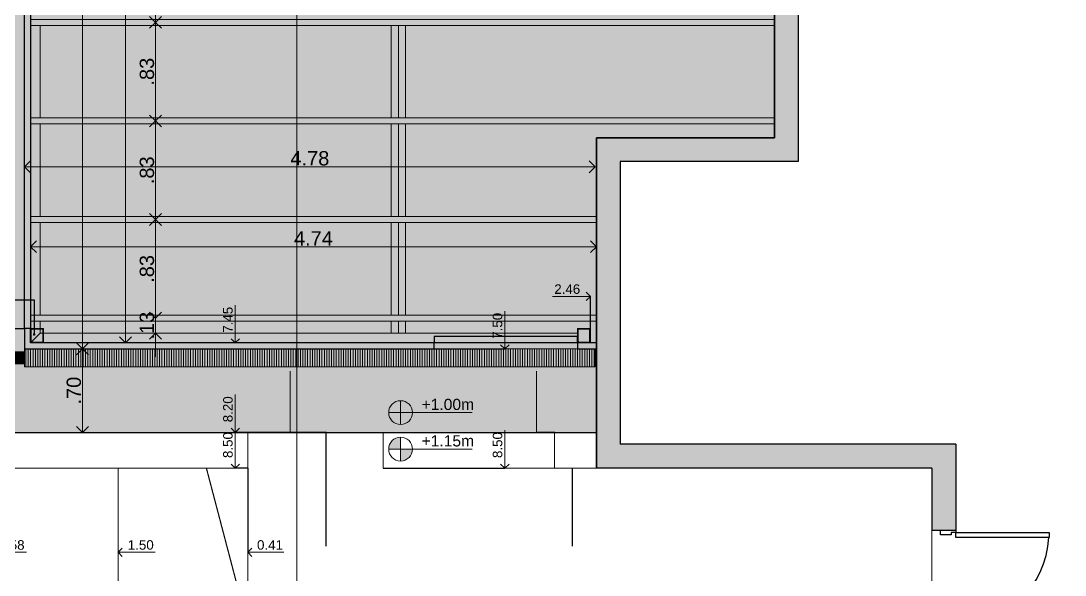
# Model space of a CAD drawing. Header units: millimetres. Extents: x 11902 to 12193, y 9935 to 10135.
# Drawn here: x 12140.09 to 12148.84, y 10037.51 to 10042.16 of the extents above; entities that cross this region are included whole.
import ezdxf

# ---------------------------------------------------------------- set-up
doc = ezdxf.new("R2010")
doc.units = ezdxf.units.MM
doc.linetypes.add('ACAD_ISO02W100', pattern=[15, 12, -3])
doc.linetypes.add('HIDDEN', pattern=[0.375, 0.25, -0.125])
doc.layers.get('Defpoints').update_dxf_attribs({"color": 254})
doc.layers.add('000-COTAS ACUMULADAS', color=7, linetype='Continuous', lineweight=9, true_color=0xd10a0d)
doc.layers.add('cotas', color=7, linetype='Continuous', lineweight=5, true_color=0x1755a1)
doc.layers.add('001-EJES REPLANTEO', color=20, linetype='Continuous', lineweight=18)
doc.layers.add('06-SOLADOS', color=252, linetype='Continuous', lineweight=25)
for name, color, linetype in [('01-MUROS', 7, 'Continuous'), ('02-CARPINTERÍAS', 62, 'Continuous'), ('03-PROYECCIONES', 14, 'Continuous')]:
    doc.layers.add(name, color=color, linetype=linetype)
doc.styles.add('COTAS', font='arial.ttf')
doc.styles.get("Standard").update_dxf_attribs({"font": 'arial.ttf'})
doc.dimstyles.new('ann linear', dxfattribs={"dimtxt": 0.12, "dimasz": 0.1, "dimexe": 0.01, "dimexo": 0.01, "dimgap": 0.01, "dimtad": 1, "dimzin": 4, "dimdsep": 46, "dimtxsty": 'Standard', "dimblk": 'OPEN90', "dimcen": 0.1, "dimse1": 1, "dimse2": 1, "dimclrd": 256, "dimclre": 1, "dimclrt": 256, "dimadec": 0, "dimazin": 0, "dimtfac": 1, "dimtix": 1, "dimtmove": 0, "dimatfit": 3, "dimldrblk": 'DOT', "dimfxl": 0, "dimtolj": 1, "dimtzin": 0, "dimlwd": -1, "dimarcsym": 0})
doc.dimstyles.new('Cotas 1 50', dxfattribs={"dimtxt": 0.08, "dimasz": 0.07, "dimexe": 0, "dimexo": 0, "dimgap": 0.02, "dimtad": 1, "dimjust": 2, "dimzin": 0, "dimdsep": 46, "dimtxsty": 'COTAS', "dimblk1": 'NONE', "dimblk2": 'OPEN90', "dimsah": 1, "dimcen": 0.1, "dimse1": 1, "dimsd1": 1, "dimclrd": 256, "dimclre": 252, "dimclrt": 256, "dimadec": 0, "dimazin": 0, "dimtfac": 1, "dimtix": 1, "dimtmove": 2, "dimatfit": 3, "dimldrblk": 'COTA', "dimfxl": 0, "dimtolj": 1, "dimtzin": 0, "dimlwd": -1, "dimarcsym": 0})

# ---------------------------------------------------------------- blocks, each defined once
blk = doc.blocks.new('_OPEN90')
at = {"color": 0, "linetype": 'ByBlock'}
for p, q in [((0, 0), (-1, 0)), ((-0.5, 0.5), (0, 0)), ((0, 0), (-0.5, -0.5))]:
    blk.add_line(p, q, dxfattribs=at)
blk = doc.blocks.new('*D265')
at = {"layer": 'cotas', "transparency": 16777216}
blk.add_line((12140.6057, 10045.8062), (12140.6057, 10039.5062), dxfattribs=at)
at = {"layer": 'Defpoints', "color": 0, "transparency": 16777216}
for p in [(12139.4005, 10045.9062), (12140.1205, 10039.4062), (12140.6057, 10039.4062)]:
    blk.add_point(p, dxfattribs=at)
at = {"layer": 'cotas', "transparency": 16777216, "xscale": 0.1, "yscale": 0.1, "zscale": 0.1}
for p, rotation in [((12140.6057, 10045.9062), 90), ((12140.6057, 10039.4062), 270)]:
    blk.add_blockref('_OPEN90', p, dxfattribs=dict(at, rotation=rotation))
at = {"layer": 'cotas', "transparency": 16777216, "insert": (12140.5344, 10042.6562), "char_height": 0.12, "attachment_point": 5, "rotation": 90}
blk.add_mtext('\\A1;6.50', dxfattribs=at)
blk = doc.blocks.new('_DOT')
at = {"color": 0, "linetype": 'ByBlock', "lineweight": -2}
blk.add_line((-0.5, 0), (-1, 0), dxfattribs=at)
at = {"color": 0, "linetype": 'ByBlock', "lineweight": -2, "const_width": 0.5}
blk.add_lwpolyline([(-0.25, 0, 1), (0.25, 0, 1)], format="xyb", close=True, dxfattribs=at)
blk = doc.blocks.new('*D266')
at = {"layer": 'cotas', "transparency": 16777216}
blk.add_line((12144.8005, 10040.9316), (12140.2205, 10040.9316), dxfattribs=at)
at = {"layer": 'Defpoints', "color": 0, "transparency": 16777216}
for p in [(12144.9005, 10041.1762), (12140.1205, 10040.9316), (12140.1205, 10040.9316)]:
    blk.add_point(p, dxfattribs=at)
at = {"layer": 'cotas', "transparency": 16777216, "xscale": 0.1, "yscale": 0.1, "zscale": 0.1, "rotation": 180}
blk.add_blockref('_OPEN90', (12140.1205, 10040.9316), dxfattribs=at)
at = {"layer": 'cotas', "transparency": 16777216, "xscale": 0.1, "yscale": 0.1, "zscale": 0.1}
blk.add_blockref('_OPEN90', (12144.9005, 10040.9316), dxfattribs=at)
at = {"layer": 'cotas', "transparency": 16777216, "insert": (12142.5105, 10041.0029), "char_height": 0.12, "attachment_point": 5}
blk.add_mtext('\\A1;4.78', dxfattribs=at)
blk = doc.blocks.new('*D268')
at = {"layer": 'cotas', "transparency": 16777216}
blk.add_line((12140.6057, 10039.3062), (12140.6057, 10038.8062), dxfattribs=at)
at = {"layer": 'Defpoints', "color": 0, "transparency": 16777216}
for p in [(12140.6057, 10039.4062), (12140.6057, 10038.7062), (12140.6057, 10038.7062)]:
    blk.add_point(p, dxfattribs=at)
at = {"layer": 'cotas', "transparency": 16777216, "xscale": 0.1, "yscale": 0.1, "zscale": 0.1}
for p, rotation in [((12140.6057, 10039.4062), 90), ((12140.6057, 10038.7062), 270)]:
    blk.add_blockref('_OPEN90', p, dxfattribs=dict(at, rotation=rotation))
at = {"layer": 'cotas', "transparency": 16777216, "insert": (12140.5344, 10039.0562), "char_height": 0.12, "attachment_point": 5, "rotation": 90}
blk.add_mtext('\\A1;.70', dxfattribs=at)
blk = doc.blocks.new('*D283')
at = {"layer": 'cotas', "transparency": 16777216}
blk.add_line((12141.2177, 10039.7632), (12141.2177, 10040.3898), dxfattribs=at)
at = {"layer": 'Defpoints', "color": 0, "transparency": 16777216}
for p in [(12140.1705, 10040.4898), (12141.2177, 10040.4898), (12140.1705, 10039.6632)]:
    blk.add_point(p, dxfattribs=at)
at = {"layer": 'cotas', "transparency": 16777216, "xscale": 0.1, "yscale": 0.1, "zscale": 0.1}
for p, rotation in [((12141.2177, 10040.4898), 90), ((12141.2177, 10039.6632), 270)]:
    blk.add_blockref('_OPEN90', p, dxfattribs=dict(at, rotation=rotation))
at = {"layer": 'cotas', "transparency": 16777216, "insert": (12141.1464, 10040.0765), "char_height": 0.12, "attachment_point": 5, "rotation": 90}
blk.add_mtext('\\A1;.83', dxfattribs=at)
blk = doc.blocks.new('*D284')
at = {"layer": 'cotas', "transparency": 16777216}
blk.add_line((12141.2177, 10040.5898), (12141.2177, 10041.2163), dxfattribs=at)
at = {"layer": 'Defpoints', "color": 0, "transparency": 16777216}
for p in [(12140.1705, 10041.3163), (12141.2177, 10041.3163), (12140.1705, 10040.4898)]:
    blk.add_point(p, dxfattribs=at)
at = {"layer": 'cotas', "transparency": 16777216, "xscale": 0.1, "yscale": 0.1, "zscale": 0.1}
for p, rotation in [((12141.2177, 10041.3163), 90), ((12141.2177, 10040.4898), 270)]:
    blk.add_blockref('_OPEN90', p, dxfattribs=dict(at, rotation=rotation))
at = {"layer": 'cotas', "transparency": 16777216, "insert": (12141.1464, 10040.9031), "char_height": 0.12, "attachment_point": 5, "rotation": 90}
blk.add_mtext('\\A1;.83', dxfattribs=at)
blk = doc.blocks.new('*D285')
at = {"layer": 'cotas', "transparency": 16777216}
blk.add_line((12141.2177, 10041.4163), (12141.2177, 10042.0429), dxfattribs=at)
at = {"layer": 'Defpoints', "color": 0, "transparency": 16777216}
for p in [(12140.1705, 10042.1429), (12141.2177, 10042.1429), (12140.1705, 10041.3163)]:
    blk.add_point(p, dxfattribs=at)
at = {"layer": 'cotas', "transparency": 16777216, "xscale": 0.1, "yscale": 0.1, "zscale": 0.1}
for p, rotation in [((12141.2177, 10042.1429), 90), ((12141.2177, 10041.3163), 270)]:
    blk.add_blockref('_OPEN90', p, dxfattribs=dict(at, rotation=rotation))
at = {"layer": 'cotas', "transparency": 16777216, "insert": (12141.1464, 10041.7296), "char_height": 0.12, "attachment_point": 5, "rotation": 90}
blk.add_mtext('\\A1;.83', dxfattribs=at)
blk = doc.blocks.new('*D286')
at = {"layer": 'cotas', "transparency": 16777216}
blk.add_line((12141.2177, 10042.2429), (12141.2177, 10042.8695), dxfattribs=at)
at = {"layer": 'Defpoints', "color": 0, "transparency": 16777216}
for p in [(12140.1705, 10042.9695), (12141.2177, 10042.9695), (12140.1705, 10042.1429)]:
    blk.add_point(p, dxfattribs=at)
at = {"layer": 'cotas', "transparency": 16777216, "xscale": 0.1, "yscale": 0.1, "zscale": 0.1}
for p, rotation in [((12141.2177, 10042.9695), 90), ((12141.2177, 10042.1429), 270)]:
    blk.add_blockref('_OPEN90', p, dxfattribs=dict(at, rotation=rotation))
at = {"layer": 'cotas', "transparency": 16777216, "insert": (12141.1464, 10042.5562), "char_height": 0.12, "attachment_point": 5, "rotation": 90}
blk.add_mtext('\\A1;.83', dxfattribs=at)
blk = doc.blocks.new('*D291')
at = {"layer": 'cotas', "transparency": 16777216}
for p, q in [((12141.2177, 10039.7632), (12141.2177, 10039.8632)), ((12141.2177, 10039.6632), (12141.2177, 10039.5382)), ((12141.2177, 10039.4382), (12141.2177, 10039.3382))]:
    blk.add_line(p, q, dxfattribs=at)
at = {"layer": 'Defpoints', "color": 0, "transparency": 16777216}
for p in [(12140.1705, 10039.6632), (12141.2177, 10039.5382), (12142.4005, 10039.5382)]:
    blk.add_point(p, dxfattribs=at)
at = {"layer": 'cotas', "transparency": 16777216, "xscale": 0.1, "yscale": 0.1, "zscale": 0.1}
for p, rotation in [((12141.2177, 10039.6632), 270), ((12141.2177, 10039.5382), 90)]:
    blk.add_blockref('_OPEN90', p, dxfattribs=dict(at, rotation=rotation))
at = {"layer": 'cotas', "transparency": 16777216, "insert": (12141.1464, 10039.6007), "char_height": 0.12, "attachment_point": 5, "rotation": 90}
blk.add_mtext('\\A1;.13', dxfattribs=at)
blk = doc.blocks.new('*D292')
at = {"layer": 'cotas', "transparency": 16777216}
blk.add_line((12140.966, 10039.5562), (12140.966, 10045.7562), dxfattribs=at)
at = {"layer": 'Defpoints', "color": 0, "transparency": 16777216}
for p in [(12140.966, 10045.8562), (12141.2177, 10045.8562), (12141.2177, 10039.4562)]:
    blk.add_point(p, dxfattribs=at)
at = {"layer": 'cotas', "transparency": 16777216, "xscale": 0.1, "yscale": 0.1, "zscale": 0.1}
for p, rotation in [((12140.966, 10045.8562), 90), ((12140.966, 10039.4562), 270)]:
    blk.add_blockref('_OPEN90', p, dxfattribs=dict(at, rotation=rotation))
at = {"layer": 'cotas', "transparency": 16777216, "insert": (12140.8948, 10042.6562), "char_height": 0.12, "attachment_point": 5, "rotation": 90}
blk.add_mtext('\\A1;6.40', dxfattribs=at)
blk = doc.blocks.new('*D272')
at = {"layer": '000-COTAS ACUMULADAS', "transparency": 16777216}
blk.add_line((12141.8855, 10039.5262), (12141.8855, 10039.7739), dxfattribs=at)
at = {"layer": '000-COTAS ACUMULADAS', "color": 252, "lineweight": -2, "transparency": 16777216}
blk.add_line((12142.4005, 10039.4562), (12141.8855, 10039.4562), dxfattribs=at)
at = {"layer": 'Defpoints', "color": 0, "transparency": 16777216}
for p in [(12142.4005, 10046.9062), (12141.8855, 10039.4562), (12142.4005, 10039.4562)]:
    blk.add_point(p, dxfattribs=at)
at = {"layer": '000-COTAS ACUMULADAS', "transparency": 16777216, "xscale": 0.07, "yscale": 0.07, "zscale": 0.07, "rotation": 270}
blk.add_blockref('_OPEN90', (12141.8855, 10039.4562), dxfattribs=at)
at = {"layer": '000-COTAS ACUMULADAS', "transparency": 16777216, "insert": (12141.8248, 10039.6501), "char_height": 0.08, "attachment_point": 5, "rotation": 90, "style": 'COTAS'}
blk.add_mtext('\\A1;7.45', dxfattribs=at)
blk = doc.blocks.new('_None')
blk = doc.blocks.new('COTA')
blk.add_line((-1, 0), (0, 0))
at = {"const_width": 0.065}
blk.add_lwpolyline([(0.14, 0.14), (0.28, 0.28), (0, 0), (-0.14, -0.14), (-0.28, -0.28)], dxfattribs=at)
blk = doc.blocks.new('*D273')
at = {"layer": '000-COTAS ACUMULADAS', "transparency": 16777216}
blk.add_line((12144.7905, 10039.8459), (12144.5414, 10039.8459), dxfattribs=at)
at = {"layer": '000-COTAS ACUMULADAS', "color": 252, "lineweight": -2, "transparency": 16777216}
blk.add_line((12144.8605, 10039.5762), (12144.8605, 10039.8459), dxfattribs=at)
at = {"layer": 'Defpoints', "color": 0, "transparency": 16777216}
for p in [(12144.8605, 10039.8459), (12142.4005, 10039.5382), (12144.8605, 10039.5762)]:
    blk.add_point(p, dxfattribs=at)
at = {"layer": '000-COTAS ACUMULADAS', "transparency": 16777216, "xscale": 0.07, "yscale": 0.07, "zscale": 0.07}
blk.add_blockref('_OPEN90', (12144.8605, 10039.8459), dxfattribs=at)
at = {"layer": '000-COTAS ACUMULADAS', "transparency": 16777216, "insert": (12144.666, 10039.9068), "char_height": 0.08, "attachment_point": 5, "style": 'COTAS'}
blk.add_mtext('\\A1;2.46', dxfattribs=at)
blk = doc.blocks.new('*D298')
at = {"layer": 'cotas', "transparency": 16777216}
blk.add_line((12140.2705, 10040.2626), (12144.8105, 10040.2626), dxfattribs=at)
at = {"layer": 'Defpoints', "color": 0, "transparency": 16777216}
for p in [(12144.9105, 10040.2626), (12140.1705, 10039.6882), (12144.9105, 10039.6882)]:
    blk.add_point(p, dxfattribs=at)
at = {"layer": 'cotas', "transparency": 16777216, "xscale": 0.1, "yscale": 0.1, "zscale": 0.1, "rotation": 180}
blk.add_blockref('_OPEN90', (12140.1705, 10040.2626), dxfattribs=at)
at = {"layer": 'cotas', "transparency": 16777216, "xscale": 0.1, "yscale": 0.1, "zscale": 0.1}
blk.add_blockref('_OPEN90', (12144.9105, 10040.2626), dxfattribs=at)
at = {"layer": 'cotas', "transparency": 16777216, "insert": (12142.5405, 10040.3326), "char_height": 0.12, "attachment_point": 5}
blk.add_mtext('\\A1;4.74', dxfattribs=at)
blk = doc.blocks.new('*D302')
at = {"layer": '000-COTAS ACUMULADAS', "transparency": 16777216}
blk.add_line((12141.8855, 10038.7762), (12141.8855, 10039.0238), dxfattribs=at)
at = {"layer": '000-COTAS ACUMULADAS', "color": 252, "lineweight": -2, "transparency": 16777216}
blk.add_line((12142.4005, 10038.7062), (12141.8855, 10038.7062), dxfattribs=at)
at = {"layer": 'Defpoints', "color": 0, "transparency": 16777216}
for p in [(12142.4005, 10046.9062), (12141.8855, 10038.7062), (12142.4005, 10038.7062)]:
    blk.add_point(p, dxfattribs=at)
at = {"layer": '000-COTAS ACUMULADAS', "transparency": 16777216, "xscale": 0.07, "yscale": 0.07, "zscale": 0.07, "rotation": 270}
blk.add_blockref('_OPEN90', (12141.8855, 10038.7062), dxfattribs=at)
at = {"layer": '000-COTAS ACUMULADAS', "transparency": 16777216, "insert": (12141.8246, 10038.9), "char_height": 0.08, "attachment_point": 5, "rotation": 90, "style": 'COTAS'}
blk.add_mtext('\\A1;8.20', dxfattribs=at)
blk = doc.blocks.new('*D303')
at = {"layer": '000-COTAS ACUMULADAS', "transparency": 16777216}
blk.add_line((12141.8855, 10038.4762), (12141.8855, 10038.7238), dxfattribs=at)
at = {"layer": '000-COTAS ACUMULADAS', "color": 252, "lineweight": -2, "transparency": 16777216}
blk.add_line((12141.9905, 10038.4062), (12141.8855, 10038.4062), dxfattribs=at)
at = {"layer": 'Defpoints', "color": 0, "transparency": 16777216}
for p in [(12142.4005, 10046.9062), (12141.8855, 10038.4062), (12141.9905, 10038.4062)]:
    blk.add_point(p, dxfattribs=at)
at = {"layer": '000-COTAS ACUMULADAS', "transparency": 16777216, "xscale": 0.07, "yscale": 0.07, "zscale": 0.07, "rotation": 270}
blk.add_blockref('_OPEN90', (12141.8855, 10038.4062), dxfattribs=at)
at = {"layer": '000-COTAS ACUMULADAS', "transparency": 16777216, "insert": (12141.8246, 10038.6), "char_height": 0.08, "attachment_point": 5, "rotation": 90, "style": 'COTAS'}
blk.add_mtext('\\A1;8.50', dxfattribs=at)
blk = doc.blocks.new('*D304')
at = {"layer": '000-COTAS ACUMULADAS', "transparency": 16777216}
blk.add_line((12141.8855, 10035.8362), (12141.8855, 10036.1383), dxfattribs=at)
at = {"layer": '000-COTAS ACUMULADAS', "color": 252, "lineweight": -2, "transparency": 16777216}
blk.add_line((12141.9905, 10035.7662), (12141.8855, 10035.7662), dxfattribs=at)
at = {"layer": 'Defpoints', "color": 0, "transparency": 16777216}
for p in [(12142.4005, 10046.9062), (12141.8855, 10035.7662), (12141.9905, 10035.7662)]:
    blk.add_point(p, dxfattribs=at)
at = {"layer": '000-COTAS ACUMULADAS', "transparency": 16777216, "xscale": 0.07, "yscale": 0.07, "zscale": 0.07, "rotation": 270}
blk.add_blockref('_OPEN90', (12141.8855, 10035.7662), dxfattribs=at)
at = {"layer": '000-COTAS ACUMULADAS', "transparency": 16777216, "insert": (12141.8253, 10035.9872), "char_height": 0.08, "attachment_point": 5, "rotation": 90, "style": 'COTAS'}
blk.add_mtext('\\A1;11.14', dxfattribs=at)
blk = doc.blocks.new('*D305')
at = {"layer": '000-COTAS ACUMULADAS', "color": 252, "lineweight": -2, "transparency": 16777216}
blk.add_line((12141.9905, 10038.4062), (12141.9905, 10037.7013), dxfattribs=at)
at = {"layer": '000-COTAS ACUMULADAS', "transparency": 16777216}
blk.add_line((12142.0605, 10037.7013), (12142.2929, 10037.7013), dxfattribs=at)
at = {"layer": 'Defpoints', "color": 0, "transparency": 16777216}
for p in [(12141.9905, 10038.4062), (12142.4005, 10038.4062), (12141.9905, 10037.7013)]:
    blk.add_point(p, dxfattribs=at)
at = {"layer": '000-COTAS ACUMULADAS', "transparency": 16777216, "xscale": 0.07, "yscale": 0.07, "zscale": 0.07, "rotation": 180}
blk.add_blockref('_OPEN90', (12141.9905, 10037.7013), dxfattribs=at)
at = {"layer": '000-COTAS ACUMULADAS', "transparency": 16777216, "insert": (12142.1767, 10037.7622), "char_height": 0.08, "attachment_point": 5, "style": 'COTAS'}
blk.add_mtext('\\A1;0.41', dxfattribs=at)
blk = doc.blocks.new('*D306')
at = {"layer": '000-COTAS ACUMULADAS', "transparency": 16777216}
blk.add_line((12140.9743, 10037.7013), (12141.2143, 10037.7013), dxfattribs=at)
at = {"layer": 'Defpoints', "color": 0, "transparency": 16777216}
for p in [(12140.9043, 10037.7013), (12140.9043, 10037.7013), (12142.4005, 10037.7013)]:
    blk.add_point(p, dxfattribs=at)
at = {"layer": '000-COTAS ACUMULADAS', "transparency": 16777216, "xscale": 0.07, "yscale": 0.07, "zscale": 0.07, "rotation": 180}
blk.add_blockref('_OPEN90', (12140.9043, 10037.7013), dxfattribs=at)
at = {"layer": '000-COTAS ACUMULADAS', "transparency": 16777216, "insert": (12141.0943, 10037.7622), "char_height": 0.08, "attachment_point": 5, "style": 'COTAS'}
blk.add_mtext('\\A1;1.50', dxfattribs=at)
blk = doc.blocks.new('*D307')
at = {"layer": '000-COTAS ACUMULADAS', "transparency": 16777216}
blk.add_line((12139.8881, 10037.7013), (12140.1375, 10037.7013), dxfattribs=at)
at = {"layer": 'Defpoints', "color": 0, "transparency": 16777216}
for p in [(12139.8181, 10037.7013), (12139.8181, 10037.7013), (12142.4005, 10037.7013)]:
    blk.add_point(p, dxfattribs=at)
at = {"layer": '000-COTAS ACUMULADAS', "transparency": 16777216, "xscale": 0.07, "yscale": 0.07, "zscale": 0.07, "rotation": 180}
blk.add_blockref('_OPEN90', (12139.8181, 10037.7013), dxfattribs=at)
at = {"layer": '000-COTAS ACUMULADAS', "transparency": 16777216, "insert": (12140.0128, 10037.7622), "char_height": 0.08, "attachment_point": 5, "style": 'COTAS'}
blk.add_mtext('\\A1;2.58', dxfattribs=at)
blk = doc.blocks.new('*D308')
at = {"layer": '000-COTAS ACUMULADAS', "transparency": 16777216}
blk.add_line((12138.8019, 10037.7013), (12139.0497, 10037.7013), dxfattribs=at)
at = {"layer": 'Defpoints', "color": 0, "transparency": 16777216}
for p in [(12138.7319, 10037.7013), (12138.7319, 10037.7013), (12142.4005, 10037.7013)]:
    blk.add_point(p, dxfattribs=at)
at = {"layer": '000-COTAS ACUMULADAS', "transparency": 16777216, "xscale": 0.07, "yscale": 0.07, "zscale": 0.07, "rotation": 180}
blk.add_blockref('_OPEN90', (12138.7319, 10037.7013), dxfattribs=at)
at = {"layer": '000-COTAS ACUMULADAS', "transparency": 16777216, "insert": (12138.9258, 10037.7622), "char_height": 0.08, "attachment_point": 5, "style": 'COTAS'}
blk.add_mtext('\\A1;3.67', dxfattribs=at)
blk = doc.blocks.new('*D309')
at = {"layer": '000-COTAS ACUMULADAS', "transparency": 16777216}
blk.add_line((12137.7157, 10037.7013), (12137.9664, 10037.7013), dxfattribs=at)
at = {"layer": 'Defpoints', "color": 0, "transparency": 16777216}
for p in [(12137.6457, 10037.7013), (12137.6457, 10037.7013), (12141.9905, 10037.7013)]:
    blk.add_point(p, dxfattribs=at)
at = {"layer": '000-COTAS ACUMULADAS', "transparency": 16777216, "xscale": 0.07, "yscale": 0.07, "zscale": 0.07, "rotation": 180}
blk.add_blockref('_OPEN90', (12137.6457, 10037.7013), dxfattribs=at)
at = {"layer": '000-COTAS ACUMULADAS', "transparency": 16777216, "insert": (12137.8411, 10037.7622), "char_height": 0.08, "attachment_point": 5, "style": 'COTAS'}
blk.add_mtext('\\A1;4.34', dxfattribs=at)
blk = doc.blocks.new('*D310')
at = {"layer": '000-COTAS ACUMULADAS', "transparency": 16777216}
blk.add_line((12136.6295, 10037.7013), (12136.8773, 10037.7013), dxfattribs=at)
at = {"layer": 'Defpoints', "color": 0, "transparency": 16777216}
for p in [(12136.5595, 10037.7013), (12136.5595, 10037.7013), (12141.9905, 10037.7013)]:
    blk.add_point(p, dxfattribs=at)
at = {"layer": '000-COTAS ACUMULADAS', "transparency": 16777216, "xscale": 0.07, "yscale": 0.07, "zscale": 0.07, "rotation": 180}
blk.add_blockref('_OPEN90', (12136.5595, 10037.7013), dxfattribs=at)
at = {"layer": '000-COTAS ACUMULADAS', "transparency": 16777216, "insert": (12136.7534, 10037.7622), "char_height": 0.08, "attachment_point": 5, "style": 'COTAS'}
blk.add_mtext('\\A1;5.43', dxfattribs=at)
blk = doc.blocks.new('*D311')
at = {"layer": '000-COTAS ACUMULADAS', "transparency": 16777216}
blk.add_line((12135.5433, 10037.7013), (12135.7916, 10037.7013), dxfattribs=at)
at = {"layer": 'Defpoints', "color": 0, "transparency": 16777216}
for p in [(12135.4733, 10037.7013), (12135.4733, 10037.7013), (12142.4005, 10037.7013)]:
    blk.add_point(p, dxfattribs=at)
at = {"layer": '000-COTAS ACUMULADAS', "transparency": 16777216, "xscale": 0.07, "yscale": 0.07, "zscale": 0.07, "rotation": 180}
blk.add_blockref('_OPEN90', (12135.4733, 10037.7013), dxfattribs=at)
at = {"layer": '000-COTAS ACUMULADAS', "transparency": 16777216, "insert": (12135.6675, 10037.7622), "char_height": 0.08, "attachment_point": 5, "style": 'COTAS'}
blk.add_mtext('\\A1;6.93', dxfattribs=at)
blk = doc.blocks.new('*D312')
at = {"layer": '000-COTAS ACUMULADAS', "transparency": 16777216}
blk.add_line((12134.4571, 10037.7013), (12134.6896, 10037.7013), dxfattribs=at)
at = {"layer": 'Defpoints', "color": 0, "transparency": 16777216}
for p in [(12134.3871, 10037.7013), (12134.3871, 10037.7013), (12142.4005, 10037.7013)]:
    blk.add_point(p, dxfattribs=at)
at = {"layer": '000-COTAS ACUMULADAS', "transparency": 16777216, "xscale": 0.07, "yscale": 0.07, "zscale": 0.07, "rotation": 180}
blk.add_blockref('_OPEN90', (12134.3871, 10037.7013), dxfattribs=at)
at = {"layer": '000-COTAS ACUMULADAS', "transparency": 16777216, "insert": (12134.5734, 10037.7622), "char_height": 0.08, "attachment_point": 5, "style": 'COTAS'}
blk.add_mtext('\\A1;8.01', dxfattribs=at)
blk = doc.blocks.new('*D313')
at = {"layer": '000-COTAS ACUMULADAS', "transparency": 16777216}
blk.add_line((12144.1433, 10038.4762), (12144.1433, 10038.7238), dxfattribs=at)
at = {"layer": '000-COTAS ACUMULADAS', "color": 252, "lineweight": -2, "transparency": 16777216}
blk.add_line((12143.1255, 10038.4062), (12144.1433, 10038.4062), dxfattribs=at)
at = {"layer": 'Defpoints', "color": 0, "transparency": 16777216}
for p in [(12142.4005, 10046.9062), (12143.1255, 10038.4062), (12144.1433, 10038.4062)]:
    blk.add_point(p, dxfattribs=at)
at = {"layer": '000-COTAS ACUMULADAS', "transparency": 16777216, "xscale": 0.07, "yscale": 0.07, "zscale": 0.07, "rotation": 270}
blk.add_blockref('_OPEN90', (12144.1433, 10038.4062), dxfattribs=at)
at = {"layer": '000-COTAS ACUMULADAS', "transparency": 16777216, "insert": (12144.0825, 10038.6), "char_height": 0.08, "attachment_point": 5, "rotation": 90, "style": 'COTAS'}
blk.add_mtext('\\A1;8.50', dxfattribs=at)
blk = doc.blocks.new('*D274')
at = {"layer": '000-COTAS ACUMULADAS', "transparency": 16777216}
blk.add_line((12144.1433, 10039.4762), (12144.1433, 10039.7231), dxfattribs=at)
at = {"layer": '000-COTAS ACUMULADAS', "color": 252, "lineweight": -2, "transparency": 16777216}
blk.add_line((12142.4005, 10039.4062), (12144.1433, 10039.4062), dxfattribs=at)
at = {"layer": 'Defpoints', "color": 0, "transparency": 16777216}
for p in [(12142.4005, 10046.9062), (12142.4005, 10039.4062), (12144.1433, 10039.4062)]:
    blk.add_point(p, dxfattribs=at)
at = {"layer": '000-COTAS ACUMULADAS', "transparency": 16777216, "xscale": 0.07, "yscale": 0.07, "zscale": 0.07, "rotation": 270}
blk.add_blockref('_OPEN90', (12144.1433, 10039.4062), dxfattribs=at)
at = {"layer": '000-COTAS ACUMULADAS', "transparency": 16777216, "insert": (12144.0825, 10039.5996), "char_height": 0.08, "attachment_point": 5, "rotation": 90, "style": 'COTAS'}
blk.add_mtext('\\A1;7.50', dxfattribs=at)
blk = doc.blocks.new('perfil UPN')
at = {"lineweight": 0}
for p, q in [((11748.8783, 10039.802), (11748.8783, 10039.8046)), ((11748.8783, 10039.8046), (11748.9333, 10039.8046)), ((11748.9333, 10039.8046), (11748.9333, 10039.6846)), ((11748.9203, 10039.7977), (11748.8814, 10039.7988)), ((11748.9263, 10039.7915), (11748.9263, 10039.6979)), ((11748.8783, 10039.6846), (11748.8783, 10039.6873)), ((11748.9333, 10039.6846), (11748.8783, 10039.6846)), ((11748.8814, 10039.6905), (11748.9202, 10039.6915))]:
    blk.add_line(p, q, dxfattribs=at)
for centre, radius, start, end in [((11748.8816, 10039.802), 0.00321, 180, 267.65726), ((11748.9201, 10039.7914), 0.00628, 359.44336, 89.00754), ((11748.8816, 10039.6873), 0.00321, 92.34274, 180), ((11748.9199, 10039.6979), 0.00643, 272.34274, 0)]:
    blk.add_arc(centre, radius, start, end, dxfattribs=at)

msp = doc.modelspace()

# ---------------------------------------------------------------- hatches: boundary and pattern name
at = {"layer": '01-MUROS'}
h = msp.add_hatch(color=253, dxfattribs=at)
h.dxf.hatch_style = 1
h.paths.add_polyline_path([(12149.9905, 10032.0062), (12149.9905, 10031.8762), (12149.9905, 10031.8062), (12160.7733, 10031.8062), (12160.7733, 10032.0062), (12160.7733, 10033.3562), (12160.6133, 10033.3562), (12160.6133, 10032.7562), (12160.4933, 10032.7562), (12160.4933, 10032.0062), (12158.6833, 10032.0062), (12158.6833, 10032.7562), (12158.5633, 10032.7562), (12158.5633, 10032.0062), (12157.6633, 10032.0062), (12157.6633, 10032.6062), (12157.4633, 10032.6062), (12157.4633, 10032.0062)])
h.paths.add_polyline_path([(12156.9633, 10035.9862), (12156.9633, 10036.5912), (12156.7633, 10036.5912), (12156.7633, 10035.7862), (12157.4633, 10035.7862), (12157.4633, 10035.1562), (12157.6633, 10035.1562), (12157.6633, 10035.9862)])
h.paths.add_polyline_path([(12156.7633, 10039.0562), (12156.7633, 10038.1912), (12156.9633, 10038.1912), (12156.9633, 10038.8562), (12157.6633, 10038.8562), (12157.6633, 10039.7137), (12157.4633, 10039.7137), (12157.4633, 10039.0562)])
h.paths.add_polyline_path([(12157.4633, 10042.9387), (12157.4633, 10041.5637), (12157.6633, 10041.5637), (12157.6633, 10042.2512), (12157.6633, 10042.9387)])
h.paths.add_polyline_path([(12154.8819, 10045.9062), (12154.8819, 10045.7062), (12157.4633, 10045.7062), (12157.4633, 10044.7887), (12157.6633, 10044.7887), (12157.6633, 10045.7062), (12158.0633, 10045.7062), (12158.0633, 10045.9062)])
h.paths.add_polyline_path([(12160.4933, 10039.0662), (12160.4933, 10038.8262), (12160.7533, 10038.8262), (12160.7533, 10039.0662)])
h.paths.add_polyline_path([(12160.4933, 10035.9062), (12160.4933, 10035.6662), (12160.7533, 10035.6662), (12160.7533, 10035.9062)])
h.paths.add_polyline_path([(12160.5133, 10045.9062), (12160.2333, 10045.9062), (12160.2333, 10045.7062), (12160.4933, 10045.7062), (12160.4933, 10045.6662), (12160.7533, 10045.6662), (12160.7533, 10045.9062)])
h.paths.add_polyline_path([(12151.5819, 10045.9062), (12151.5819, 10045.7062), (12152.8819, 10045.7062), (12152.8819, 10045.9062)])
h.paths.add_polyline_path([(12146.4005, 10045.9062), (12146.4005, 10044.5412), (12146.6005, 10044.5412), (12146.6005, 10045.7062), (12149.5819, 10045.7062), (12149.5819, 10045.9062)])
h.paths.add_polyline_path([(12146.4005, 10042.5412), (12146.4005, 10041.1762), (12144.9105, 10041.1762), (12144.9105, 10038.4062), (12147.7205, 10038.4062), (12147.7205, 10037.8862), (12147.9205, 10037.8862), (12147.9205, 10038.6062), (12145.1105, 10038.6062), (12145.1105, 10040.9762), (12146.6005, 10040.9762), (12146.6005, 10042.5412)])
h.paths.add_polyline_path([(12143.1905, 10035.7662), (12143.1905, 10034.7862), (12143.3905, 10034.7862), (12143.3905, 10035.5662), (12147.9205, 10035.5662), (12147.9205, 10036.2862), (12147.7205, 10036.2862), (12147.7205, 10035.7662)])
h.paths.add_polyline_path([(12143.3905, 10032.0062), (12143.3905, 10032.7862), (12143.1905, 10032.7862), (12143.1905, 10031.8062), (12149.1905, 10031.8062), (12149.1905, 10032.0062)])
at = {"layer": '01-MUROS', "lineweight": 9, "true_color": 0xcbb752, "transparency": 33554687}
h = msp.add_hatch(dxfattribs=at)
h.set_pattern_fill('_USER', color=43, scale=0.02, angle=450, pattern_type=0)
h.set_pattern_definition([(90, (259.55206, 109.36822), (-0.02, 0), [])])
h.paths.add_polyline_path([(12140.1205, 10039.2562), (12144.9005, 10039.2562), (12144.9005, 10039.4062), (12140.1205, 10039.4062)])
at = {"layer": '02-CARPINTERÍAS', "transparency": 33554503}
h = msp.add_hatch(color=6, dxfattribs=at)
h.dxf.hatch_style = 1
h.paths.add_polyline_path([(12146.4005, 10045.9062), (12133.2105, 10045.9062), (12133.2105, 10038.7062), (12144.9105, 10038.7062), (12144.9105, 10041.1762), (12146.4005, 10041.1762)])
at = {"layer": '02-CARPINTERÍAS'}
h = msp.add_hatch(color=253, dxfattribs=at)
h.dxf.hatch_style = 1
h.paths.add_polyline_path([(12140.1705, 10045.7362), (12140.1705, 10039.5762), (12140.1205, 10039.5762), (12140.1205, 10045.7362)])
h.paths.add_polyline_path([(12140.1205, 10039.4062), (12143.5505, 10039.4062), (12143.5505, 10039.4562), (12140.1705, 10039.4562), (12140.1705, 10039.5762), (12140.1205, 10039.5762)])
h.paths.add_polyline_path([(12143.5505, 10039.51), (12143.5505, 10039.46), (12144.7505, 10039.46), (12144.7505, 10039.51)])
h.paths.add_polyline_path([(12144.7505, 10039.4562), (12144.7505, 10039.4062), (12144.9105, 10039.4062), (12144.9105, 10039.4562)])
h.paths.add_polyline_path([(12140.1205, 10045.9062), (12146.4005, 10045.9062), (12146.4005, 10045.8562), (12140.1705, 10045.8562), (12140.1705, 10045.7362), (12140.1205, 10045.7362)])
at = {"layer": 'cotas'}
h = msp.add_hatch(color=256, dxfattribs=at)
h.dxf.hatch_style = 1
h.paths.add_polyline_path([(12143.2707, 10038.972, 0.414214), (12143.1707, 10038.872), (12143.2707, 10038.872)])
h.paths.add_polyline_path([(12143.2707, 10038.872), (12143.2707, 10038.772, 0.414214), (12143.3707, 10038.872)])
h = msp.add_hatch(color=256, dxfattribs=at)
h.dxf.hatch_style = 1
h.paths.add_polyline_path([(12143.2707, 10038.6662, 0.414214), (12143.1707, 10038.5662), (12143.2707, 10038.5662)])
h.paths.add_polyline_path([(12143.2707, 10038.5662), (12143.2707, 10038.4662, 0.414214), (12143.3707, 10038.5662)])

# ---------------------------------------------------------------- linework, layer by layer
at = {"lineweight": 0}
for p, q in [((12140.1705, 10045.7562), (12140.1705, 10039.5562)), ((12140.2525, 10042.1179), (12140.2525, 10041.3413)), ((12143.1915, 10042.1179), (12143.1915, 10041.3413)), ((12143.2515, 10042.1179), (12143.2515, 10041.3413)), ((12143.3115, 10042.1179), (12143.3115, 10041.3413)), ((12140.2525, 10041.2913), (12140.2525, 10040.5148)), ((12143.1915, 10041.2913), (12143.1915, 10040.5148)), ((12143.2515, 10041.2913), (12143.2515, 10040.5148)), ((12143.3115, 10041.2913), (12143.3115, 10040.5148)), ((12140.2525, 10040.4648), (12140.2525, 10039.6882)), ((12143.1915, 10040.4648), (12143.1915, 10039.6882)), ((12143.2515, 10040.4648), (12143.2515, 10039.6882)), ((12143.3115, 10040.4648), (12143.3115, 10039.6882)), ((12140.2525, 10039.6382), (12140.2525, 10039.5382)), ((12143.1915, 10039.6382), (12143.1915, 10039.5382)), ((12143.2515, 10039.6382), (12143.2515, 10039.5382)), ((12143.3115, 10039.6382), (12143.3115, 10039.5382)), ((12140.2525, 10039.5382), (12140.1705, 10039.4562)), ((12140.2525, 10039.5382), (12144.7505, 10039.5382))]:
    msp.add_line(p, q, dxfattribs=at)
msp.add_line((12140.2016, 10039.8182), (12140.2016, 10039.5276))
for points in [[(12140.1705, 10042.1679), (12140.1705, 10042.1179), (12146.4005, 10042.1179), (12146.4005, 10042.1679)], [(12140.1705, 10041.3413), (12140.1705, 10041.2913), (12146.4005, 10041.2913), (12146.4005, 10041.3413)], [(12140.1705, 10040.5148), (12140.1705, 10040.4648), (12144.9105, 10040.4648), (12144.9105, 10040.5148)], [(12140.1705, 10039.6882), (12140.1705, 10039.6382), (12144.9105, 10039.6382), (12144.9105, 10039.6882)]]:
    msp.add_lwpolyline(points, close=True, dxfattribs=at)
msp.add_lwpolyline([(12139.4686, 10039.8182), (12140.2016, 10039.8182)])
at = {"const_width": 0.0109}
msp.add_lwpolyline([(12140.207, 10039.5276, 1), (12140.1962, 10039.5276, 1)], format="xyb", close=True, dxfattribs=at)
at = {"color": 43, "lineweight": 9, "true_color": 0xcbb752}
msp.add_lwpolyline([(12140.1205, 10039.2562), (12144.9005, 10039.2562), (12144.9005, 10039.4062), (12140.1205, 10039.4062)], close=True, dxfattribs=at)
at = {"layer": '001-EJES REPLANTEO'}
msp.add_line((12142.4005, 10048.7041), (12142.4005, 10034.5733), dxfattribs=at)
at = {"layer": '01-MUROS'}
for p, q in [((12146.4005, 10042.5412), (12146.4005, 10041.1762)), ((12146.6005, 10042.5412), (12146.6005, 10040.9762)), ((12146.4005, 10041.1762), (12144.9105, 10041.1762)), ((12144.9105, 10041.1762), (12144.9105, 10038.4062)), ((12146.6005, 10040.9762), (12145.1105, 10040.9762)), ((12145.1105, 10040.9762), (12145.1105, 10038.6062)), ((12144.9105, 10038.4062), (12144.9105, 10039.4062)), ((12147.9205, 10038.6062), (12145.1105, 10038.6062)), ((12147.9205, 10038.6062), (12147.9205, 10037.8862)), ((12147.7205, 10038.4062), (12144.9105, 10038.4062)), ((12147.7205, 10038.4062), (12147.7205, 10037.8862)), ((12147.7205, 10037.8862), (12147.9205, 10037.8862))]:
    msp.add_line(p, q, dxfattribs=at)
at = {"layer": '01-MUROS', "color": 43, "linetype": 'HIDDEN', "lineweight": 9, "true_color": 0xcbb752, "transparency": 33554687, "const_width": 0.11}
msp.add_lwpolyline([(12140.1205, 10039.3312), (12133.0105, 10039.3312)], dxfattribs=at)
at = {"layer": '01-MUROS', "const_width": 0.01}
for points in [[(12142.3455, 10039.2194), (12142.3455, 10038.7062), (12142.6455, 10038.7062), (12142.6455, 10038.7062), (12142.6455, 10038.7062), (12142.6455, 10037.7503)], [(12144.4091, 10039.2194), (12144.4091, 10038.7062), (12144.5591, 10038.7062), (12144.5591, 10038.4062), (12144.7091, 10038.4062), (12144.7091, 10037.7503)]]:
    msp.add_lwpolyline(points, dxfattribs=at)
at = {"layer": '02-CARPINTERÍAS'}
for points in [[(12146.4005, 10045.9062), (12133.2105, 10045.9062), (12133.2105, 10038.7062), (12144.9105, 10038.7062), (12144.9105, 10041.1762), (12146.4005, 10041.1762)], [(12140.1705, 10045.7362), (12140.1705, 10039.5762), (12140.1205, 10039.5762), (12140.1205, 10045.7362)], [(12143.5505, 10039.51), (12143.5505, 10039.46), (12144.7505, 10039.46), (12144.7505, 10039.51)], [(12144.7505, 10039.4562), (12144.7505, 10039.4062), (12144.9105, 10039.4062), (12144.9105, 10039.4562)], [(12147.8805, 10037.8462), (12147.7905, 10037.8462), (12147.7905, 10037.8862), (12147.9205, 10037.8862), (12147.9205, 10037.8662), (12147.8805, 10037.8662)], [(12148.7005, 10037.8662), (12148.7005, 10037.8262), (12147.9205, 10037.8262), (12147.9205, 10037.8662)]]:
    msp.add_lwpolyline(points, close=True, dxfattribs=at)
msp.add_lwpolyline([(12140.1205, 10039.4062), (12140.1205, 10039.4062), (12143.5505, 10039.4062), (12143.5505, 10039.4562), (12140.1705, 10039.4562), (12140.1705, 10039.5762), (12140.1205, 10039.5762), (12140.1205, 10039.4062)], dxfattribs=at)
msp.add_arc((12147.9205, 10037.8662), 0.78, 270, 357.06047, dxfattribs=at)
at = {"layer": '03-PROYECCIONES', "color": 43, "lineweight": 9, "ltscale": 0.01, "true_color": 0xcbb752}
msp.add_line((12141.9905, 10039.4062), (12144.9005, 10039.4062), dxfattribs=at)
at = {"layer": '03-PROYECCIONES', "linetype": 'ACAD_ISO02W100', "ltscale": 0.01}
msp.add_lwpolyline([(12137.3705, 10045.7362), (12137.3705, 10039.5762), (12140.1205, 10039.5762), (12140.1205, 10045.7362)], close=True, dxfattribs=at)
at = {"layer": '06-SOLADOS', "lineweight": 5}
for p, q in [((12144.9105, 10038.7062), (12133.2105, 10038.7062)), ((12141.9905, 10038.4062), (12141.9905, 10038.7062)), ((12143.1255, 10038.7062), (12143.1255, 10038.4062)), ((12141.9905, 10038.4062), (12133.2105, 10038.4062)), ((12140.9043, 10038.4062), (12140.9043, 10035.7662)), ((12141.9905, 10038.4062), (12141.9905, 10035.7662)), ((12144.9105, 10038.4062), (12143.1255, 10038.4062)), ((12147.7205, 10037.8862), (12147.7205, 10036.2862))]:
    msp.add_line(p, q, dxfattribs=at)
at = {"layer": 'cotas'}
for p, q in [((12143.2707, 10038.972), (12143.2707, 10038.772)), ((12143.1707, 10038.872), (12143.8707, 10038.872)), ((12143.2707, 10038.6662), (12143.2707, 10038.4662)), ((12143.1707, 10038.5662), (12143.8707, 10038.5662))]:
    msp.add_line(p, q, dxfattribs=at)
at = {"layer": 'cotas', "const_width": 0.01}
msp.add_lwpolyline([(12134.3871, 10037.0862), (12141.9905, 10037.0862), (12141.6441, 10038.4062)], dxfattribs=at)
at = {"layer": 'cotas'}
for centre in [(12143.2707, 10038.872), (12143.2707, 10038.5662)]:
    msp.add_circle(centre, 0.1, dxfattribs=at)

# ---------------------------------------------------------------- block references
at = {"xscale": -1}
for p in [(23889.1039, -0.2284), (23893.6839, -0.2284)]:
    msp.add_blockref('perfil UPN', p, dxfattribs=at)
for p in [(391.3472, -0.2284), (395.9272, -0.2284)]:
    msp.add_blockref('perfil UPN', p)

# ---------------------------------------------------------------- texts
at = {"layer": 'cotas', "char_height": 0.09375, "attachment_point": 1}
for s, insert in [('+1.00m', (12143.4457, 10038.9877)), ('+1.15m', (12143.4457, 10038.682))]:
    msp.add_mtext_dynamic_manual_height_columns(s, width=1.470858, gutter_width=12.5, heights=[0], dxfattribs=dict(at, insert=insert))

# ---------------------------------------------------------------- dimensions: what is measured, and where the dimension line sits
at = {"layer": '000-COTAS ACUMULADAS'}
for base, p2, picture, middle in [((12141.8855, 10038.7062), (12142.4005, 10038.7062), '*D302', (12141.8246, 10038.9)), ((12141.8855, 10038.4062), (12141.9905, 10038.4062), '*D303', (12141.8246, 10038.6)), ((12141.8855, 10039.4562), (12142.4005, 10039.4562), '*D272', (12141.8248, 10039.6501)), ((12141.8855, 10035.7662), (12141.9905, 10035.7662), '*D304', (12141.8253, 10035.9872)), ((12144.1433, 10038.4062), (12143.1255, 10038.4062), '*D313', (12144.0825, 10038.6)), ((12144.1433, 10039.4062), (12142.4005, 10039.4062), '*D274', (12144.0825, 10039.5996))]:
    dim = msp.add_linear_dim(base=base, p1=(12142.4005, 10046.9062), p2=p2, angle=90, dimstyle='Cotas 1 50', dxfattribs=at)
    dim.commit()
    dim.dimension.update_dxf_attribs({"geometry": picture, "text_midpoint": middle})
for base, p1, p2, picture, middle in [((12144.8605, 10039.8459), (12142.4005, 10039.5382), (12144.8605, 10039.5762), '*D273', (12144.666, 10039.9068)), ((12141.9905, 10037.7013), (12142.4005, 10038.4062), (12141.9905, 10038.4062), '*D305', (12142.1767, 10037.7622)), ((12134.3871, 10037.7013), (12142.4005, 10037.7013), (12134.3871, 10037.7013), '*D312', (12134.5734, 10037.7622)), ((12135.4733, 10037.7013), (12142.4005, 10037.7013), (12135.4733, 10037.7013), '*D311', (12135.6675, 10037.7622)), ((12136.5595, 10037.7013), (12141.9905, 10037.7013), (12136.5595, 10037.7013), '*D310', (12136.7534, 10037.7622)), ((12137.6457, 10037.7013), (12141.9905, 10037.7013), (12137.6457, 10037.7013), '*D309', (12137.8411, 10037.7622)), ((12138.7319, 10037.7013), (12142.4005, 10037.7013), (12138.7319, 10037.7013), '*D308', (12138.9258, 10037.7622)), ((12139.8181, 10037.7013), (12142.4005, 10037.7013), (12139.8181, 10037.7013), '*D307', (12140.0128, 10037.7622)), ((12140.9043, 10037.7013), (12142.4005, 10037.7013), (12140.9043, 10037.7013), '*D306', (12141.0943, 10037.7622))]:
    dim = msp.add_linear_dim(base=base, p1=p1, p2=p2, dimstyle='Cotas 1 50', dxfattribs=at)
    dim.commit()
    dim.dimension.update_dxf_attribs({"geometry": picture, "text_midpoint": middle})
at = {"layer": 'cotas'}
for base, p1, p2, picture, middle in [((12140.6057, 10039.4062), (12139.4005, 10045.9062), (12140.1205, 10039.4062), '*D265', (12140.5344, 10042.6562)), ((12140.966, 10045.8562), (12141.2177, 10039.4562), (12141.2177, 10045.8562), '*D292', (12140.8948, 10042.6562)), ((12141.2177, 10042.9695), (12140.1705, 10042.1429), (12140.1705, 10042.9695), '*D286', (12141.1464, 10042.5562)), ((12141.2177, 10042.1429), (12140.1705, 10041.3163), (12140.1705, 10042.1429), '*D285', (12141.1464, 10041.7296)), ((12141.2177, 10041.3163), (12140.1705, 10040.4898), (12140.1705, 10041.3163), '*D284', (12141.1464, 10040.9031)), ((12141.2177, 10040.4898), (12140.1705, 10039.6632), (12140.1705, 10040.4898), '*D283', (12141.1464, 10040.0765)), ((12141.2176879328, 10039.5381965248), (12140.1705460053, 10039.6631965248), (12142.4005460053, 10039.5381965248), '*D291', (12141.1463782466, 10039.6006965248)), ((12140.6057, 10038.7062), (12140.6057, 10039.4062), (12140.6057, 10038.7062), '*D268', (12140.5344, 10039.0562))]:
    dim = msp.add_linear_dim(base=base, p1=p1, p2=p2, angle=90, dimstyle='ann linear', override={"dimfxl": 6, "dimfxlon": 1}, dxfattribs=at)
    dim.commit()
    dim.dimension.update_dxf_attribs({"geometry": picture, "text_midpoint": middle})
for base, p1, p2, picture, middle in [((12140.1205, 10040.9316), (12144.9005, 10041.1762), (12140.1205, 10040.9316), '*D266', (12142.5105, 10041.0029)), ((12144.9105, 10040.2626), (12140.1705, 10039.6882), (12144.9105, 10039.6882), '*D298', (12142.5405, 10040.3326))]:
    dim = msp.add_linear_dim(base=base, p1=p1, p2=p2, dimstyle='ann linear', override={"dimfxl": 6, "dimfxlon": 1}, dxfattribs=at)
    dim.commit()
    dim.dimension.update_dxf_attribs({"geometry": picture, "text_midpoint": middle})

doc.saveas('drawing.dxf')
